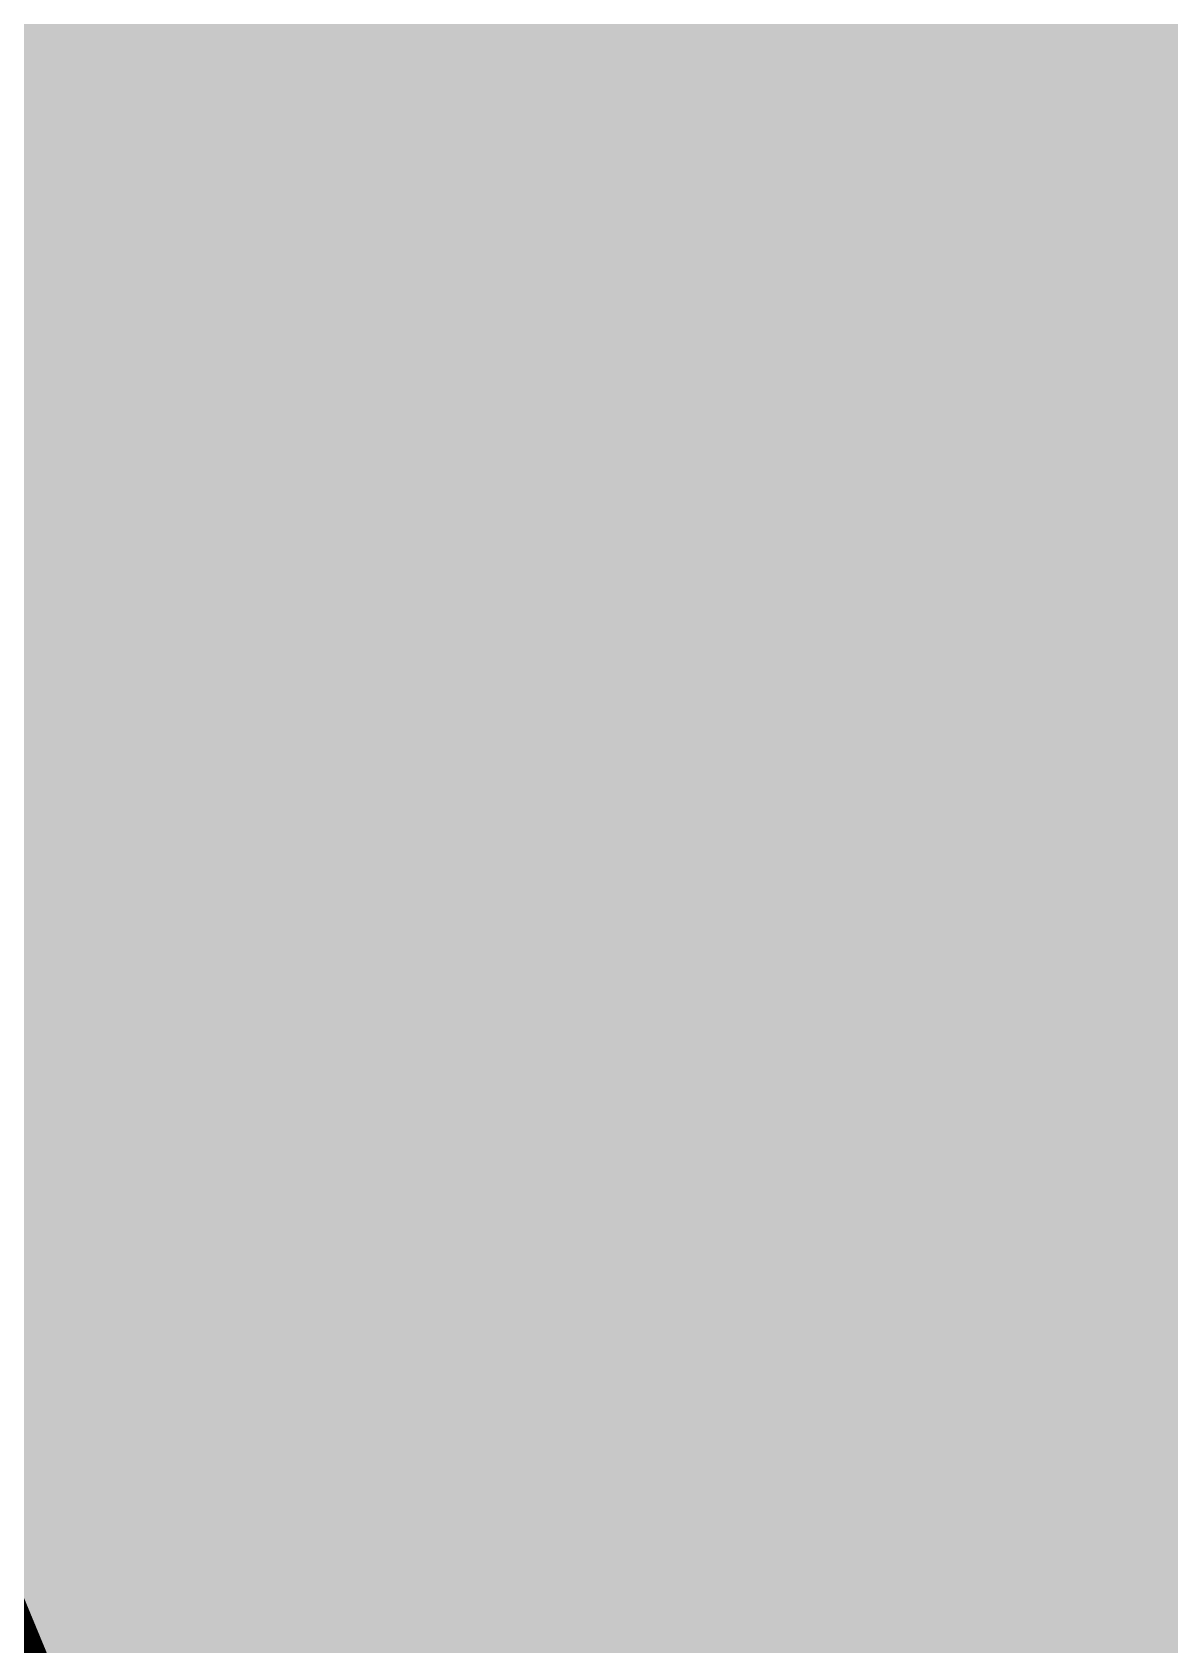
# Model space of a CAD drawing. Header units: millimetres. Extents: x -11 to 223, y -88 to 3.
# Drawn here: x 61.055 to 61.445, y -75.174 to -74.621 of the extents above; entities that cross this region are included whole.
import ezdxf

# ---------------------------------------------------------------- set-up
doc = ezdxf.new("R2010")
doc.units = ezdxf.units.MM
doc.header["$MEASUREMENT"] = 0
for name, color, linetype, true_color in [('Bottom-Layer', 7, 'Continuous', 0x0000ff), ('Multi-Layer', 7, 'Continuous', 0xc0c0c0), ('Top-Layer', 7, 'Continuous', 0xff0000)]:
    doc.layers.add(name, color=color, linetype=linetype, true_color=true_color)

msp = doc.modelspace()

# ---------------------------------------------------------------- hatches: boundary and pattern name
at = {"layer": 'Bottom-Layer'}
msp.add_hatch(color=256, dxfattribs=at).paths.add_polyline_path([(-10.33528, 1.97866), (-0.38039, 1.97866), (-0.84578, 1.72673), (-1.19549, 1.32954), (-1.38645, 0.83599), (-1.39516, 0.30686), (-1.22055, -0.1927), (-0.8841, -0.60119), (-0.42726, -0.8683), (0.09374, -0.96115), (1.79374, -0.96115), (2.31473, -0.8683), (2.77158, -0.60119), (3.10802, -0.1927), (3.28264, 0.30686), (3.27393, 0.83599), (3.08296, 1.32954), (2.73326, 1.72673), (2.26787, 1.97866), (222.62891, 1.97866), (222.62891, -87.47523), (-10.33528, -87.47523)])
at = {"layer": 'Top-Layer'}
msp.add_hatch(color=256, dxfattribs=at).paths.add_polyline_path([(-10.33528, 1.97866), (-0.38039, 1.97866), (-0.84578, 1.72673), (-1.19549, 1.32954), (-1.38645, 0.83599), (-1.39516, 0.30686), (-1.22055, -0.1927), (-0.8841, -0.60119), (-0.42726, -0.8683), (0.09374, -0.96115), (1.79374, -0.96115), (2.31473, -0.8683), (2.77158, -0.60119), (3.10802, -0.1927), (3.28264, 0.30686), (3.27393, 0.83599), (3.08296, 1.32954), (2.73326, 1.72673), (2.26787, 1.97866), (222.62891, 1.97866), (222.62891, -87.47523), (-10.33528, -87.47523)])

# ---------------------------------------------------------------- linework, layer by layer
at = {"layer": 'Bottom-Layer', "const_width": 0.0508}
msp.add_lwpolyline([(55.68897, -76.58115), (55.78636, -77.3209), (56.07189, -78.01023), (56.5261, -78.60217), (57.11804, -79.05638), (57.80737, -79.34191), (58.54712, -79.4393), (59.28686, -79.34191), (59.97619, -79.05638), (60.56813, -78.60217), (61.02234, -78.01023), (61.30787, -77.3209), (61.40526, -76.58115), (61.30787, -75.84141), (61.02234, -75.15208), (60.56813, -74.56014), (59.97619, -74.10593), (59.28686, -73.8204), (58.54712, -73.72301), (57.80737, -73.8204), (57.11804, -74.10593), (56.5261, -74.56014), (56.07189, -75.15208), (55.78636, -75.84141)], close=True, dxfattribs=at)
at = {"layer": 'Multi-Layer', "const_width": 0.64516}
msp.add_lwpolyline([(56.04711, -76.58115, 1), (61.04712, -76.58115, 1)], format="xyb", close=True, dxfattribs=at)
msp.add_lwpolyline([(56.04711, -76.58115, 1), (61.04712, -76.58115, 1)], format="xyb", close=True, dxfattribs=at)
at = {"layer": 'Top-Layer', "const_width": 0.0508}
msp.add_lwpolyline([(67.39419, -74.02474), (67.20853, -73.98781), (64.86767, -73.98781), (64.68201, -74.02474), (64.52462, -74.1299), (62.57211, -76.08241), (62.02506, -76.08241), (61.84599, -76.13039), (61.7149, -76.26148), (61.66692, -76.44055), (61.66692, -76.98761), (61.29811, -77.35641), (61.40382, -76.67202), (61.34182, -75.98231), (61.11577, -75.32774), (60.73892, -74.74676), (60.2334, -74.27346)], dxfattribs=at)

doc.saveas('drawing.dxf')
